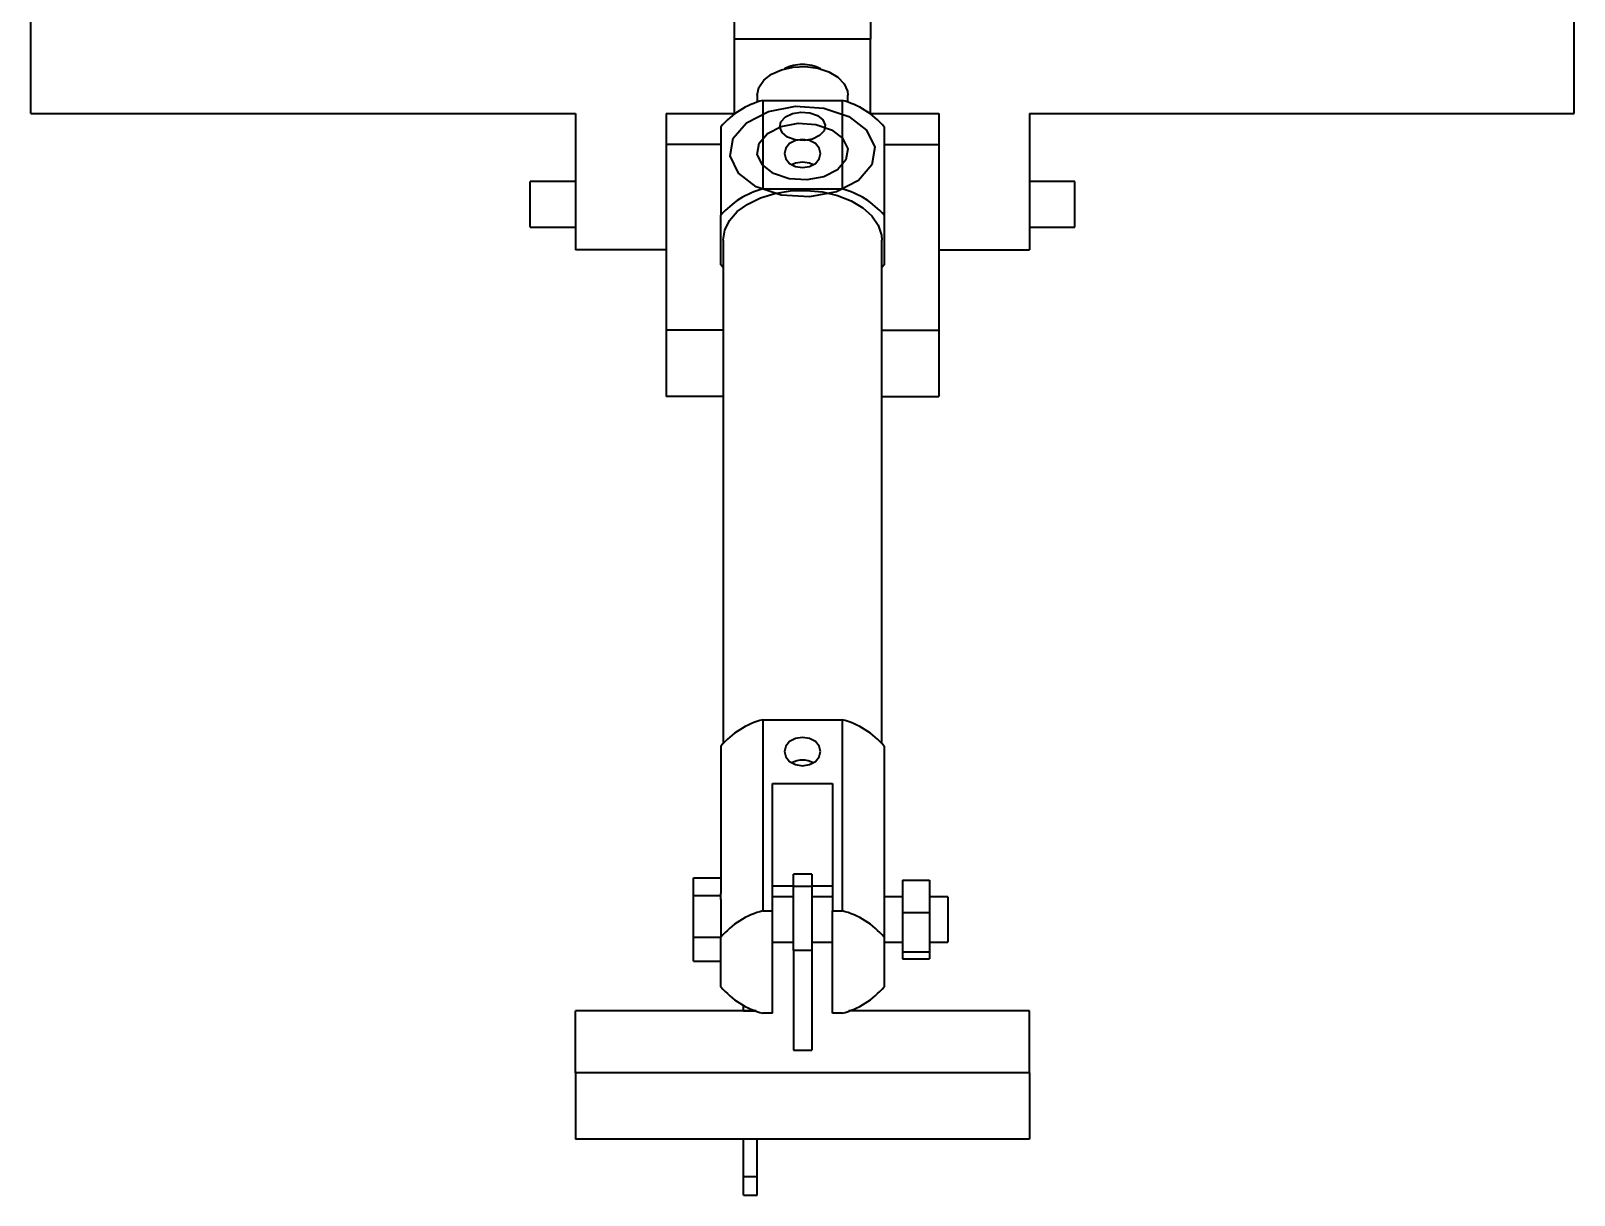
# Model space of a CAD drawing. Header units: millimetres. Extents: x -250 to 3947, y -1468 to 870.
# Drawn here: x 1277 to 1362, y 413.3 to 477.4 of the extents above; entities that cross this region are included whole.
import ezdxf

# ---------------------------------------------------------------- set-up
doc = ezdxf.new("R2010")
doc.units = ezdxf.units.MM

msp = doc.modelspace()

# ---------------------------------------------------------------- linework, layer by layer
at = {"color": 7, "linetype": 'Continuous', "lineweight": 40}
for p, q in [((1277.0499, 472.8553), (1277.0499, 563.9556)), ((1362.0499, 472.8553), (1362.0499, 503.5949)), ((1315.7999, 476.9559), (1315.7999, 484.7499)), ((1323.2999, 484.7499), (1323.2999, 476.9559)), ((1323.2999, 476.9559), (1315.7999, 476.9559)), ((1315.7999, 472.8285), (1315.7999, 476.9559)), ((1323.2999, 472.8285), (1323.2999, 476.9559)), ((1317.0499, 473.874), (1317.0499, 473.4694)), ((1317.3705, 473.5758), (1317.3705, 468.7046)), ((1317.3705, 473.5758), (1321.7294, 473.5758)), ((1321.7294, 473.5758), (1321.7294, 468.7046)), ((1322.0499, 473.4694), (1322.0499, 473.874)), ((1277.0499, 472.8553), (1307.0499, 472.8553)), ((1307.0499, 472.8553), (1307.0499, 465.3553)), ((1312.0499, 472.8553), (1312.0499, 468.9434)), ((1312.0499, 472.8553), (1315.7999, 472.8553)), ((1323.2999, 472.8553), (1327.0499, 472.8553)), ((1327.0499, 472.8553), (1327.0499, 468.9434)), ((1332.0499, 472.8553), (1332.0499, 465.3553)), ((1332.0499, 472.8553), (1362.0499, 472.8553)), ((1315.0499, 472.1219), (1315.0499, 467.2506)), ((1324.0499, 472.1219), (1324.0499, 467.2506)), ((1315.0499, 471.1468), (1312.0499, 471.1468)), ((1324.0499, 471.1468), (1327.0499, 471.1468)), ((1307.0499, 469.1053), (1304.5499, 469.1053)), ((1304.5499, 466.6053), (1304.5499, 469.1053)), ((1312.0499, 468.9434), (1312.0499, 460.9242)), ((1317.3705, 468.7046), (1321.7294, 468.7046)), ((1327.0499, 468.9434), (1327.0499, 460.9242)), ((1334.5499, 469.1053), (1332.0499, 469.1053)), ((1334.5499, 466.6053), (1334.5499, 469.1053)), ((1315.0499, 464.5197), (1315.0499, 467.2506)), ((1324.0499, 467.2506), (1324.0499, 464.5197)), ((1304.5499, 466.6053), (1307.0499, 466.6053)), ((1315.1749, 465.8852), (1315.1749, 438.1742)), ((1323.9249, 438.1742), (1323.9249, 465.8852)), ((1332.0499, 466.6053), (1334.5499, 466.6053)), ((1312.0499, 465.3553), (1307.0499, 465.3553)), ((1327.0499, 465.3553), (1332.0499, 465.3553)), ((1315.1749, 464.3686), (1315.0499, 464.5197)), ((1324.0499, 464.5197), (1323.9249, 464.3686)), ((1315.1749, 460.9242), (1312.0499, 460.9242)), ((1312.0499, 460.9242), (1312.0499, 457.2652)), ((1323.9249, 460.9242), (1327.0499, 460.9242)), ((1327.0499, 460.9242), (1327.0499, 457.2652)), ((1315.1749, 457.2652), (1312.0499, 457.2652)), ((1323.9249, 457.2652), (1327.0499, 457.2652)), ((1317.3705, 439.477), (1317.3705, 428.9551)), ((1317.3705, 439.477), (1321.7294, 439.477)), ((1321.7294, 439.477), (1321.7294, 428.9551)), ((1315.0499, 438.0231), (1315.0499, 429.9164)), ((1324.0499, 438.0231), (1324.0499, 427.5012)), ((1317.8999, 435.9697), (1321.1999, 435.9697)), ((1317.8999, 428.9551), (1317.8999, 435.9697)), ((1321.1999, 435.9697), (1321.1999, 428.9551)), ((1320.0626, 430.974), (1319.0626, 430.974)), ((1319.0626, 430.3035), (1319.0626, 430.974)), ((1320.0626, 430.974), (1320.0626, 430.3035)), ((1313.5499, 430.7748), (1315.0499, 430.7748)), ((1313.5499, 429.7965), (1313.5499, 430.7748)), ((1317.8999, 430.331), (1319.0626, 430.331)), ((1319.0626, 430.3035), (1320.0626, 430.3035)), ((1319.0626, 426.7702), (1319.0626, 430.3035)), ((1320.0626, 430.331), (1321.1999, 430.331)), ((1320.0626, 430.3035), (1320.0626, 426.7702)), ((1325.0499, 430.6374), (1326.5499, 430.6374)), ((1325.0499, 430.6374), (1325.0499, 428.856)), ((1326.5499, 430.6374), (1326.5499, 428.856)), ((1313.5499, 429.7965), (1315.0499, 429.7965)), ((1313.5499, 427.4956), (1313.5499, 429.7965)), ((1315.0499, 429.7965), (1315.0499, 429.9164)), ((1315.0499, 429.5734), (1315.0499, 429.7965)), ((1315.0499, 429.5734), (1315.0499, 427.5012)), ((1319.0626, 429.7239), (1317.8999, 429.7239)), ((1321.1999, 429.7239), (1320.0626, 429.7239)), ((1325.0499, 429.7239), (1324.0499, 429.7239)), ((1327.5499, 429.7239), (1326.5499, 429.7239)), ((1327.5499, 429.7239), (1327.5499, 427.2239)), ((1317.3705, 428.9551), (1317.8999, 428.9551)), ((1317.8999, 423.3164), (1317.8999, 428.9551)), ((1321.1999, 428.9551), (1321.7294, 428.9551)), ((1321.1999, 423.3164), (1321.1999, 428.9551)), ((1325.0499, 428.856), (1326.5499, 428.856)), ((1325.0499, 428.856), (1325.0499, 426.6925)), ((1326.5499, 428.856), (1326.5499, 426.6925)), ((1313.5499, 427.4956), (1315.0499, 427.4956)), ((1313.5499, 426.1731), (1313.5499, 427.4956)), ((1315.0499, 424.7702), (1315.0499, 427.5012)), ((1317.8999, 427.2239), (1319.0626, 427.2239)), ((1320.0626, 426.7702), (1319.0626, 426.7702)), ((1319.0626, 426.7702), (1319.0626, 421.2816)), ((1320.0626, 427.2239), (1321.1999, 427.2239)), ((1320.0626, 426.7702), (1320.0626, 421.2816)), ((1324.0499, 427.5012), (1324.0499, 424.7702)), ((1324.0499, 427.2239), (1325.0499, 427.2239)), ((1326.5499, 427.2239), (1327.5499, 427.2239)), ((1313.5499, 426.1731), (1315.0499, 426.1731)), ((1325.0499, 426.6925), (1326.5499, 426.6925)), ((1325.0499, 426.6925), (1325.0499, 426.3105)), ((1325.0499, 426.3105), (1326.5499, 426.3105)), ((1326.5499, 426.6925), (1326.5499, 426.3105)), ((1316.9993, 423.4414), (1307.0499, 423.4414)), ((1307.0499, 420.0338), (1307.0499, 423.4414)), ((1316.2999, 423.4414), (1316.2999, 423.7551)), ((1316.2999, 423.4414), (1316.9993, 423.4414)), ((1317.8999, 423.3164), (1317.3705, 423.3164)), ((1321.7294, 423.3164), (1321.1999, 423.3164)), ((1332.0499, 423.4414), (1322.1005, 423.4414)), ((1332.0499, 420.0338), (1332.0499, 423.4414)), ((1319.0626, 421.2816), (1320.0626, 421.2816)), ((1307.0499, 420.0338), (1307.0499, 416.3747)), ((1332.0499, 420.0338), (1307.0499, 420.0338)), ((1332.0499, 420.0338), (1332.0499, 416.3747)), ((1332.0499, 416.3747), (1307.0499, 416.3747)), ((1316.2999, 414.334), (1316.2999, 416.3747)), ((1317.0499, 414.334), (1317.0499, 416.3747)), ((1316.2999, 414.334), (1317.0499, 414.334)), ((1316.2999, 413.2998), (1316.2999, 414.334)), ((1317.0499, 413.2998), (1317.0499, 414.334)), ((1316.2999, 413.2998), (1317.0499, 413.2998))]:
    msp.add_line(p, q, dxfattribs=at)
at = {"color": 7, "linetype": 'Continuous', "lineweight": 40, "flags": 128}
for points in [[(1317.0499, 473.874), (1317.1426, 474.2966), (1317.4139, 474.6879), (1317.8435, 475.0187), (1318.3998, 475.2647), (1319.0413, 475.4076), (1319.7205, 475.4367), (1320.3871, 475.3499), (1320.9916, 475.1537), (1321.4892, 474.8625), (1321.8429, 474.4981), (1322.0266, 474.0873), (1322.0499, 473.874)], [(1315.7247, 471.4891), (1316.4634, 472.3505), (1317.672, 472.9692), (1319.1665, 473.251), (1320.7194, 473.153), (1322.0942, 472.6902), (1323.0817, 471.933), (1323.5315, 470.9966), (1323.3751, 470.0237), (1322.6364, 469.1624), (1321.4278, 468.5437), (1319.9333, 468.2619), (1318.3804, 468.3598), (1317.0056, 468.8227), (1316.0181, 469.5799), (1315.5683, 470.5162), (1315.7247, 471.4891)], [(1320.3712, 472.7423), (1320.6693, 472.5005), (1320.797, 472.2055), (1320.7348, 471.9025), (1320.4923, 471.6374), (1320.1062, 471.4506), (1319.6355, 471.3706), (1319.1518, 471.4095), (1318.7287, 471.5615), (1318.4305, 471.8034), (1318.3029, 472.0983), (1318.365, 472.4013), (1318.6076, 472.6665), (1318.9936, 472.8532), (1319.4643, 472.9332), (1319.9481, 472.8943), (1320.3712, 472.7423)], [(1317.1592, 471.2144), (1317.6209, 471.7527), (1318.3762, 472.1394), (1319.3103, 472.3155), (1320.2809, 472.2543), (1321.1401, 471.965), (1321.7573, 471.4918), (1322.0384, 470.9066), (1321.9407, 470.2985), (1321.479, 469.7601), (1320.7236, 469.3735), (1319.7895, 469.1973), (1318.819, 469.2586), (1317.9597, 469.5478), (1317.3426, 470.0211), (1317.0614, 470.6063), (1317.1592, 471.2144)], [(1319.5499, 471.4325), (1319.1672, 471.3731), (1318.8428, 471.2042), (1318.626, 470.9513), (1318.5499, 470.653), (1318.626, 470.3548), (1318.8428, 470.1019), (1319.1672, 469.933), (1319.5499, 469.8736), (1319.9326, 469.933), (1320.257, 470.1019), (1320.4738, 470.3548), (1320.5499, 470.653), (1320.4738, 470.9513), (1320.257, 471.2042), (1319.9326, 471.3731), (1319.5499, 471.4325)], [(1319.5499, 470.1794), (1319.1672, 470.1201), (1318.9551, 470.0265)], [(1320.1447, 470.0265), (1319.9326, 470.1201), (1319.5499, 470.1794)], [(1315.1749, 465.8852), (1315.2645, 466.437), (1315.5295, 466.9661), (1315.9591, 467.451), (1316.5357, 467.8719), (1317.2357, 468.2114), (1318.0305, 468.4556), (1318.8874, 468.5946), (1319.7715, 468.6227), (1320.6465, 468.5387), (1321.4766, 468.3461), (1322.2279, 468.0527), (1322.8695, 467.6706), (1323.3752, 467.2154), (1323.7243, 466.7057), (1323.9025, 466.1625), (1323.9249, 465.8852)], [(1320.5499, 437.7234), (1320.4738, 438.0216), (1320.257, 438.2745), (1319.9326, 438.4434), (1319.5499, 438.5028), (1319.1672, 438.4434), (1318.8428, 438.2745), (1318.626, 438.0216), (1318.5499, 437.7234), (1318.626, 437.4251), (1318.8428, 437.1722), (1319.1672, 437.0033), (1319.5499, 436.944), (1319.9326, 437.0033), (1320.257, 437.1722), (1320.4738, 437.4251), (1320.5499, 437.7234)]]:
    msp.add_lwpolyline(points, dxfattribs=at)
at = {"color": 7, "linetype": 'Continuous', "lineweight": 40}
for centre, radius, start, end in [((1319.4995, 473.5464), 2.0005, 88.55647, 118.029478), ((1319.6003, 473.5464), 2.0005, 61.970525, 91.44372), ((1318.5357, 469.1371), 4.5891, 104.709142, 139.426978), ((1320.5641, 469.1371), 4.5891, 40.573022, 75.290858), ((1318.5356, 464.2661), 4.5888, 104.708529, 139.428648), ((1320.5643, 464.2661), 4.5888, 40.571352, 75.291471), ((1318.5354, 435.0389), 4.5885, 104.70665, 139.42947), ((1320.5645, 435.0389), 4.5885, 40.57053, 75.29335), ((1319.5499, 436.0288), 1.2225, 60.884918, 119.115082), ((1318.5356, 424.5167), 4.5888, 104.708529, 139.428648), ((1320.5643, 424.5167), 4.5888, 40.571352, 75.291471), ((1318.5357, 427.7551), 4.5891, 220.573022, 255.290858), ((1320.5641, 427.7551), 4.5891, 284.709142, 319.426978)]:
    msp.add_arc(centre, radius, start, end, dxfattribs=at)

doc.saveas('drawing.dxf')
